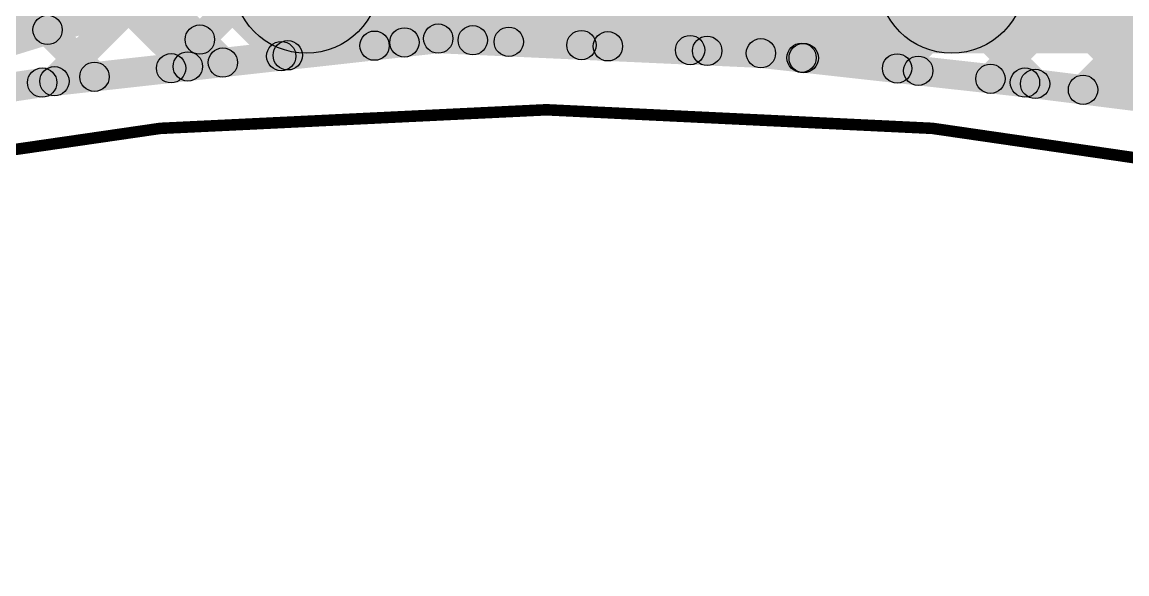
# Model space of a CAD drawing. Header units: millimetres. Extents: x 1.49 to 4.64, y 4.45 to 5.86.
# Drawn here: x 2.8882 to 3.2647, y 5.3424 to 5.5306 of the extents above; entities that cross this region are included whole.
import ezdxf

# ---------------------------------------------------------------- set-up
doc = ezdxf.new("R2010")
doc.units = ezdxf.units.MM
doc.header["$MEASUREMENT"] = 0
for name, color, linetype in [('BottomLayer', 5, 'Continuous'), ('Mechanical2', 216, 'Continuous'), ('TopLayer', 1, 'Continuous')]:
    doc.layers.add(name, color=color, linetype=linetype)

msp = doc.modelspace()

# ---------------------------------------------------------------- hatches: boundary and pattern name
at = {"layer": 'BottomLayer'}
for points in [[(2.94561, 5.82569), (2.95269, 5.83276), (3.27739, 5.50805), (3.27032, 5.50098)], [(3.05757, 5.52037), (3.0505, 5.52744), (3.3376, 5.81455), (3.34467, 5.80748)], [(3.09139, 5.51883), (3.08432, 5.52591), (3.36751, 5.8091), (3.37459, 5.80203)], [(2.94384, 5.65069), (2.95091, 5.65776), (3.08235, 5.52632), (3.07528, 5.51925)], [(3.11799, 5.61796), (3.12506, 5.62503), (3.23699, 5.5131), (3.22992, 5.50603)], [(3.12521, 5.5173), (3.11813, 5.52437), (3.21122, 5.61746), (3.21829, 5.61039)], [(2.94248, 5.51135), (2.93541, 5.51842), (3.01527, 5.59828), (3.02234, 5.59121)], [(3.11075, 5.58984), (3.11782, 5.59691), (3.19716, 5.51758), (3.19009, 5.51051)], [(2.9813, 5.57787), (2.98837, 5.58494), (3.04531, 5.528), (3.03824, 5.52093)], [(3.15811, 5.51485), (3.15104, 5.52192), (3.21039, 5.58126), (3.21746, 5.57419)], [(2.98225, 5.51577), (2.97518, 5.52284), (3.03192, 5.57958), (3.03899, 5.57251)], [(3.09353, 5.5717), (3.1006, 5.57878), (3.15738, 5.522), (3.15031, 5.51493)], [(3.02203, 5.52019), (3.01496, 5.52726), (3.05767, 5.56997), (3.06474, 5.5629)], [(3.06727, 5.56261), (3.07434, 5.56969), (3.11939, 5.52463), (3.11232, 5.51756)], [(3.18993, 5.51131), (3.18286, 5.51838), (3.22769, 5.56321), (3.23476, 5.55614)], [(2.97019, 5.55363), (2.97726, 5.5607), (3.01183, 5.52612), (3.00476, 5.51905)], [(3.22175, 5.50777), (3.21468, 5.51485), (3.2575, 5.55767), (3.26457, 5.5506)], [(3.25332, 5.50399), (3.24625, 5.51106), (3.29055, 5.55536), (3.29762, 5.54829)], [(2.94724, 5.54122), (2.95431, 5.5483), (2.98002, 5.52259), (2.97294, 5.51552)], [(2.77337, 5.48483), (2.77043, 5.49438), (2.94027, 5.54654), (2.94321, 5.53698)], [(2.9027, 5.50693), (2.89563, 5.514), (2.92193, 5.5403), (2.92901, 5.53323)], [(2.92036, 5.53275), (2.92743, 5.53982), (2.9482, 5.51905), (2.94112, 5.51198)], [(2.89331, 5.52444), (2.90038, 5.53151), (2.91638, 5.51552), (2.9093, 5.50845)], [(2.89555, 5.50503), (2.89445, 5.51497), (3.02945, 5.52997), (3.03055, 5.52003)], [(3.02977, 5.52001), (3.03023, 5.52999), (3.14023, 5.52499), (3.13977, 5.51501)], [(3.13945, 5.51503), (3.14055, 5.52497), (3.23055, 5.51497), (3.22945, 5.50503)], [(2.79574, 5.49006), (2.79426, 5.49994), (2.89426, 5.51494), (2.89574, 5.50506)], [(3.22938, 5.50504), (3.23062, 5.51496), (3.31062, 5.50496), (3.30938, 5.49504)]]:
    msp.add_hatch(color=5, dxfattribs=at).paths.add_polyline_path(points)
h = msp.add_hatch(color=5, dxfattribs=at)
edge = h.paths.add_edge_path()
edge.add_arc((2.89685, 5.52798), 0.005, 0, 360)
h = msp.add_hatch(color=5, dxfattribs=at)
edge = h.paths.add_edge_path()
edge.add_arc((3.01849, 5.52372), 0.005, 0, 360)
h = msp.add_hatch(color=5, dxfattribs=at)
edge = h.paths.add_edge_path()
edge.add_arc((3.03, 5.525), 0.005, 0, 360)
h = msp.add_hatch(color=5, dxfattribs=at)
edge = h.paths.add_edge_path()
edge.add_arc((3.03, 5.525), 0.005, 0, 360)
h = msp.add_hatch(color=5, dxfattribs=at)
edge = h.paths.add_edge_path()
edge.add_arc((3.04178, 5.52446), 0.005, 0, 360)
h = msp.add_hatch(color=5, dxfattribs=at)
edge = h.paths.add_edge_path()
edge.add_arc((3.05403, 5.52391), 0.005, 0, 360)
h = msp.add_hatch(color=5, dxfattribs=at)
edge = h.paths.add_edge_path()
edge.add_arc((2.97872, 5.5193), 0.005, 0, 360)
h = msp.add_hatch(color=5, dxfattribs=at)
edge = h.paths.add_edge_path()
edge.add_arc((3.0083, 5.52259), 0.005, 0, 360)
h = msp.add_hatch(color=5, dxfattribs=at)
edge = h.paths.add_edge_path()
edge.add_arc((3.07882, 5.52278), 0.005, 0, 360)
h = msp.add_hatch(color=5, dxfattribs=at)
edge = h.paths.add_edge_path()
edge.add_arc((3.08785, 5.52237), 0.005, 0, 360)
h = msp.add_hatch(color=5, dxfattribs=at)
edge = h.paths.add_edge_path()
edge.add_arc((3.11586, 5.5211), 0.005, 0, 360)
h = msp.add_hatch(color=5, dxfattribs=at)
edge = h.paths.add_edge_path()
edge.add_arc((3.12167, 5.52083), 0.005, 0, 360)
h = msp.add_hatch(color=5, dxfattribs=at)
edge = h.paths.add_edge_path()
edge.add_arc((3.14, 5.52), 0.005, 0, 360)
h = msp.add_hatch(color=5, dxfattribs=at)
edge = h.paths.add_edge_path()
edge.add_arc((3.14, 5.52), 0.005, 0, 360)
h = msp.add_hatch(color=5, dxfattribs=at)
edge = h.paths.add_edge_path()
edge.add_arc((2.97648, 5.51905), 0.005, 0, 360)
h = msp.add_hatch(color=5, dxfattribs=at)
edge = h.paths.add_edge_path()
edge.add_arc((3.15385, 5.51846), 0.005, 0, 360)
h = msp.add_hatch(color=5, dxfattribs=at)
edge = h.paths.add_edge_path()
edge.add_arc((3.15457, 5.51838), 0.005, 0, 360)
h = msp.add_hatch(color=5, dxfattribs=at)
edge = h.paths.add_edge_path()
edge.add_arc((2.91284, 5.51198), 0.005, 0, 360)
h = msp.add_hatch(color=5, dxfattribs=at)
edge = h.paths.add_edge_path()
edge.add_arc((2.93894, 5.51488), 0.005, 0, 360)
h = msp.add_hatch(color=5, dxfattribs=at)
edge = h.paths.add_edge_path()
edge.add_arc((2.94466, 5.51552), 0.005, 0, 360)
h = msp.add_hatch(color=5, dxfattribs=at)
edge = h.paths.add_edge_path()
edge.add_arc((3.18639, 5.51485), 0.005, 0, 360)
h = msp.add_hatch(color=5, dxfattribs=at)
edge = h.paths.add_edge_path()
edge.add_arc((3.19362, 5.51404), 0.005, 0, 360)
h = msp.add_hatch(color=5, dxfattribs=at)
edge = h.paths.add_edge_path()
edge.add_arc((2.895, 5.51), 0.005, 0, 360)
h = msp.add_hatch(color=5, dxfattribs=at)
edge = h.paths.add_edge_path()
edge.add_arc((2.895, 5.51), 0.005, 0, 360)
h = msp.add_hatch(color=5, dxfattribs=at)
edge = h.paths.add_edge_path()
edge.add_arc((2.89917, 5.51046), 0.005, 0, 360)
h = msp.add_hatch(color=5, dxfattribs=at)
edge = h.paths.add_edge_path()
edge.add_arc((3.21821, 5.51131), 0.005, 0, 360)
h = msp.add_hatch(color=5, dxfattribs=at)
edge = h.paths.add_edge_path()
edge.add_arc((3.23, 5.51), 0.005, 0, 360)
h = msp.add_hatch(color=5, dxfattribs=at)
edge = h.paths.add_edge_path()
edge.add_arc((3.23, 5.51), 0.005, 0, 360)
h = msp.add_hatch(color=5, dxfattribs=at)
edge = h.paths.add_edge_path()
edge.add_arc((3.23345, 5.50957), 0.005, 0, 360)
h = msp.add_hatch(color=5, dxfattribs=at)
edge = h.paths.add_edge_path()
edge.add_arc((3.24978, 5.50753), 0.005, 0, 360)
at = {"layer": 'TopLayer'}
for points in [[(2.77646, 5.67664), (2.78354, 5.68371), (2.9482, 5.51905), (2.94112, 5.51198)], [(2.77646, 5.64129), (2.78354, 5.64836), (2.91638, 5.51552), (2.9093, 5.50845)], [(3.15, 5.52), (3.275, 5.52), (3.275, 5.62), (3.15, 5.62)], [(2.92732, 5.56732), (2.96268, 5.60268), (3.00268, 5.56268), (2.96732, 5.52732)], [(2.985, 5.52), (2.985, 5.57), (3.205, 5.57), (3.205, 5.52)], [(2.8613, 5.50088), (2.85423, 5.50795), (2.91005, 5.56377), (2.91712, 5.5567)], [(2.91318, 5.55318), (2.92025, 5.56025), (2.96012, 5.52038), (2.95305, 5.51331)], [(2.9027, 5.50693), (2.89563, 5.514), (2.92753, 5.5459), (2.9346, 5.53883)], [(2.94248, 5.51135), (2.93541, 5.51842), (2.94521, 5.52822), (2.95228, 5.52115)], [(2.89555, 5.50503), (2.89445, 5.51497), (2.95604, 5.52181), (2.95714, 5.51187)], [(2.79574, 5.49006), (2.79426, 5.49994), (2.89426, 5.51494), (2.89574, 5.50506)]]:
    msp.add_hatch(color=1, dxfattribs=at).paths.add_polyline_path(points)
h = msp.add_hatch(color=1, dxfattribs=at)
edge = h.paths.add_edge_path()
edge.add_arc((2.985, 5.545), 0.025, 0, 360)
h = msp.add_hatch(color=1, dxfattribs=at)
edge = h.paths.add_edge_path()
edge.add_arc((2.985, 5.545), 0.025, 0, 360)
h = msp.add_hatch(color=1, dxfattribs=at)
edge = h.paths.add_edge_path()
edge.add_arc((3.205, 5.545), 0.025, 0, 360)
h = msp.add_hatch(color=1, dxfattribs=at)
edge = h.paths.add_edge_path()
edge.add_arc((2.94875, 5.52469), 0.005, 0, 360)
h = msp.add_hatch(color=1, dxfattribs=at)
edge = h.paths.add_edge_path()
edge.add_arc((2.95659, 5.51684), 0.005, 0, 360)
h = msp.add_hatch(color=1, dxfattribs=at)
edge = h.paths.add_edge_path()
edge.add_arc((2.95659, 5.51684), 0.005, 0, 360)
h = msp.add_hatch(color=1, dxfattribs=at)
edge = h.paths.add_edge_path()
edge.add_arc((2.91284, 5.51198), 0.005, 0, 360)
h = msp.add_hatch(color=1, dxfattribs=at)
edge = h.paths.add_edge_path()
edge.add_arc((2.93894, 5.51488), 0.005, 0, 360)
h = msp.add_hatch(color=1, dxfattribs=at)
edge = h.paths.add_edge_path()
edge.add_arc((2.94466, 5.51552), 0.005, 0, 360)
h = msp.add_hatch(color=1, dxfattribs=at)
edge = h.paths.add_edge_path()
edge.add_arc((2.895, 5.51), 0.005, 0, 360)
h = msp.add_hatch(color=1, dxfattribs=at)
edge = h.paths.add_edge_path()
edge.add_arc((2.895, 5.51), 0.005, 0, 360)
h = msp.add_hatch(color=1, dxfattribs=at)
edge = h.paths.add_edge_path()
edge.add_arc((2.89917, 5.51046), 0.005, 0, 360)

# ---------------------------------------------------------------- linework, layer by layer
at = {"layer": 'BottomLayer'}
for centre in [(2.89685, 5.52798), (3.01849, 5.52372), (3.03, 5.525), (3.03, 5.525), (3.04178, 5.52446), (3.05403, 5.52391), (3.0083, 5.52259), (3.07882, 5.52278), (3.08785, 5.52237), (3.11586, 5.5211), (3.12167, 5.52083), (3.14, 5.52), (3.14, 5.52), (2.97648, 5.51905), (2.97872, 5.5193), (3.15385, 5.51846), (3.15457, 5.51838), (2.91284, 5.51198), (2.93894, 5.51488), (2.94466, 5.51552), (3.18639, 5.51485), (3.19362, 5.51404), (2.895, 5.51), (2.895, 5.51), (2.89917, 5.51046), (3.21821, 5.51131), (3.23, 5.51), (3.23, 5.51), (3.23345, 5.50957), (3.24978, 5.50753)]:
    msp.add_circle(centre, 0.005, dxfattribs=at)
at = {"layer": 'Mechanical2', "const_width": 0.00394}
for points in [[(1.49178, 4.82969, -0.650988), (4.64195, 4.82969)], [(1.94352, 4.91352, -0.522724), (4.19021, 4.91352)]]:
    msp.add_lwpolyline(points, format="xyb", dxfattribs=at)
at = {"layer": 'TopLayer'}
for centre, radius in [((2.985, 5.545), 0.025), ((2.985, 5.545), 0.025), ((3.205, 5.545), 0.025), ((2.94875, 5.52469), 0.005), ((2.95659, 5.51684), 0.005), ((2.95659, 5.51684), 0.005), ((2.91284, 5.51198), 0.005), ((2.93894, 5.51488), 0.005), ((2.94466, 5.51552), 0.005), ((2.895, 5.51), 0.005), ((2.895, 5.51), 0.005), ((2.89917, 5.51046), 0.005)]:
    msp.add_circle(centre, radius, dxfattribs=at)

doc.saveas('drawing.dxf')
